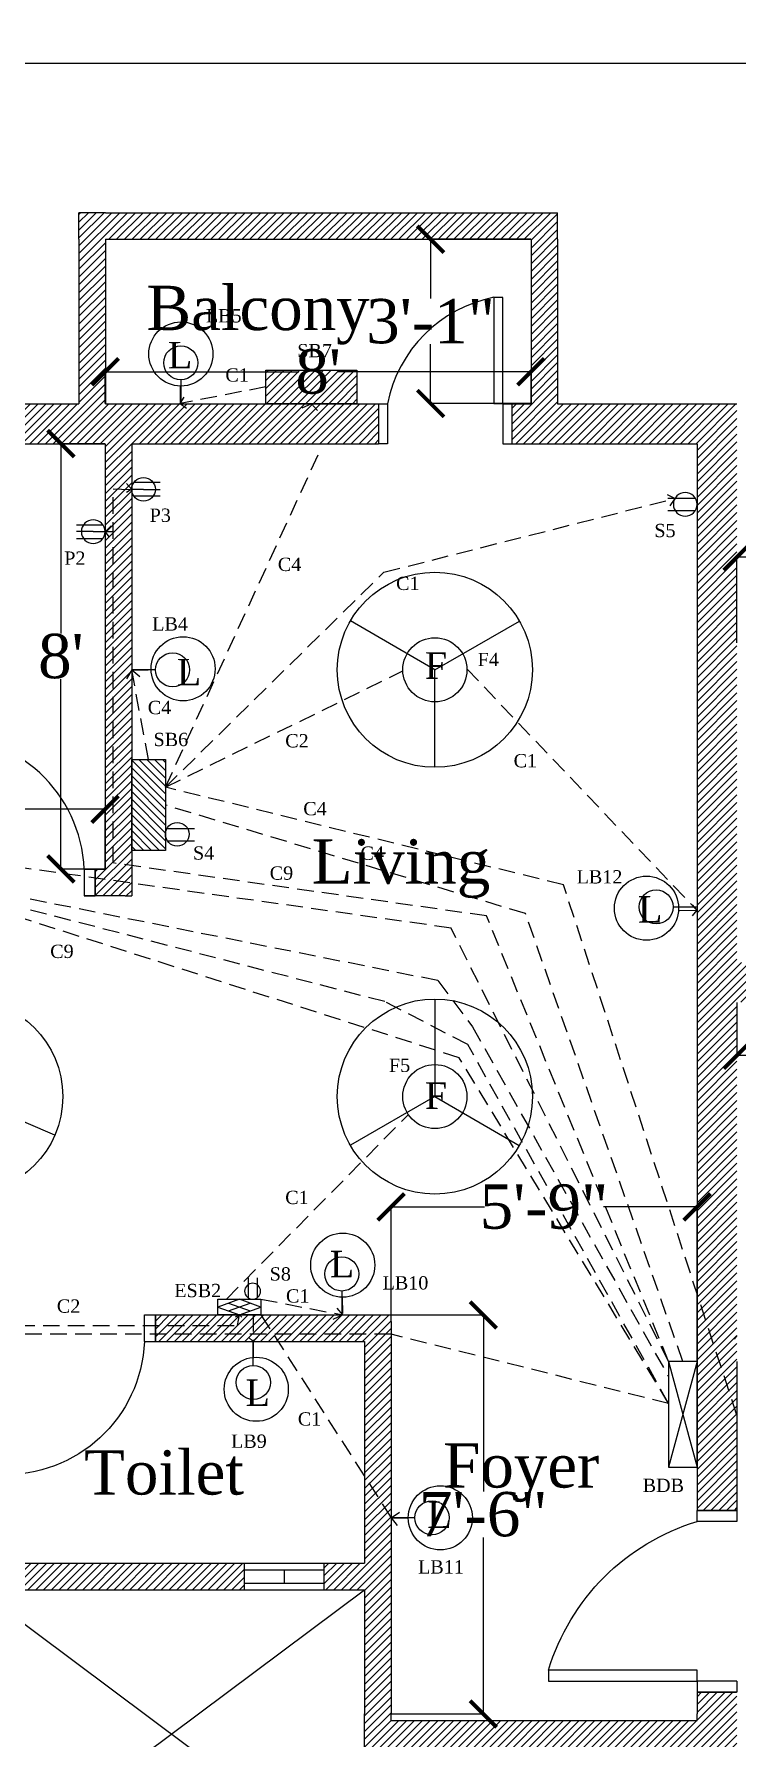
# Model space of a CAD drawing. Header units: inches. Extents: x -263 to 3557, y 209 to 1002.
# Drawn here: x 13.6 to 172.1, y 551.6 to 935.9 of the extents above; entities that cross this region are included whole.
import ezdxf

# ---------------------------------------------------------------- set-up
doc = ezdxf.new("R2010")
doc.units = ezdxf.units.IN
doc.header["$LTSCALE"] = 15
doc.header["$MEASUREMENT"] = 0
doc.linetypes.add('HIDDEN', pattern=[0.375, 0.25, -0.125])
for name, color, linetype in [('ConFit_name', 222, 'Continuous'), ('Dimensions', 18, 'Continuous'), ('Door', 84, 'Continuous'), ('EC', 20, 'HIDDEN'), ('EC_ARROW', 20, 'HIDDEN'), ('Fittings', 194, 'Continuous'), ('Fixtures', 34, 'Continuous'), ('GC', 152, 'HIDDEN'), ('GC_ARROW', 152, 'HIDDEN'), ('Hatches', 150, 'Continuous'), ('LF', 34, 'Continuous'), ('Maingate', 156, 'Continuous'), ('Text', 11, 'Continuous'), ('Window', 222, 'Continuous')]:
    doc.layers.add(name, color=color, linetype=linetype)
doc.styles.get("Standard").update_dxf_attribs({"font": 'times.ttf', "height": 10})
doc.dimstyles.get("Standard").update_dxf_attribs({"dimtxt": 6, "dimasz": 6, "dimexe": 0.18, "dimexo": 0.0625, "dimgap": 0.09, "dimtad": 0, "dimtih": 1, "dimtoh": 1, "dimzin": 0, "dimdsep": 46, "dimlunit": 4, "dimtxsty": 'Standard', "dimblk": 'ARCHTICK', "dimcen": 0.0625, "dimadec": 0, "dimazin": 0, "dimtfac": 1, "dimtofl": 0, "dimtmove": 0, "dimatfit": 3, "dimfxl": 1, "dimtolj": 1, "dimtzin": 0, "dimarcsym": 0})

# ---------------------------------------------------------------- blocks, each defined once
blk = doc.blocks.new('maindoor')
at = {"layer": 'Door'}
for p, q in [((9, 0), (0, 0)), ((0, 0), (0, -2.5)), ((9, -2.5), (9, 0)), ((0, -2.5), (9, -2.5)), ((9, -38.5), (9, -36)), ((9, -36), (42.5, -36)), ((42.5, -36), (42.5, -38.5)), ((0, -38.5), (9, -38.5)), ((0, -38.5), (0, -41)), ((0, -41), (0.08, -41)), ((9, -41), (0.08, -41)), ((9, -38.5), (9, -41)), ((42.5, -38.5), (9, -38.5))]:
    blk.add_line(p, q, dxfattribs=at)
blk.add_arc((-5.47, -50.47), 50.1, 16.7839, 73.2161, dxfattribs=at)
blk = doc.blocks.new('Maingate')
at = {"layer": 'Door'}
blk.add_blockref('maindoor', (0, 0), dxfattribs=at)
blk = doc.blocks.new('d22')
at = {"layer": 'Door'}
for p, q in [((0, -9), (0, 0)), ((2, 0), (0, 0)), ((2, -9), (2, 0)), ((28, -9), (28, 0)), ((28, 0), (30, 0)), ((30, -9), (30, 0)), ((2, -9), (0, -9)), ((2, -9), (4, -9)), ((2, -9), (2, -33)), ((4, -33), (4, -9)), ((30, -9), (28, -9)), ((2, -33), (4, -33))]:
    blk.add_line(p, q, dxfattribs=at)
blk.add_arc((-1.89, -3.11), 30.47, 281.1524, 348.8476, dxfattribs=at)
blk = doc.blocks.new('door')
at = {"layer": 'Door', "lineweight": -2}
for p, q in [((2.5, 6), (2.5, 36)), ((5, 6), (5, 36)), ((2.5, 6), (0, 6)), ((0, 0), (0, 6)), ((5, 6), (2.5, 6)), ((2.5, 6), (2.5, 0)), ((35, 6), (35, 0)), ((35, 6), (37.5, 6)), ((37.5, 6), (37.5, 0)), ((2.5, 0), (0, 0)), ((35, 0), (37.5, 0))]:
    blk.add_line(p, q, dxfattribs=at)
blk.add_arc((3.75, 4.75), 31.27, 2.2906, 92.2906, dxfattribs=at)
blk = doc.blocks.new('wi2')
at = {"layer": 'Window', "lineweight": -2}
for p, q in [((0, 6), (0, 0)), ((0, 6), (18, 6)), ((0, 4.5), (18, 4.5)), ((9, 4.5), (9, 1.5)), ((18, 6), (18, 0)), ((0, 1.5), (18, 1.5)), ((0, 0), (18, 0))]:
    blk.add_line(p, q, dxfattribs=at)
blk = doc.blocks.new('_ArchTick')
at = {"color": 0, "linetype": 'ByBlock', "const_width": 0.15}
blk.add_lwpolyline([(-0.5, -0.5), (0.5, 0.5)], dxfattribs=at)
blk = doc.blocks.new('*D46')
at = {"layer": 'Defpoints', "color": 0, "lineweight": -2}
for p in [(634.13, 929.32), (-205.87, 852.5), (634.13, 852.5)]:
    blk.add_point(p, dxfattribs=at)
at = {"layer": 'Dimensions', "color": 0, "lineweight": -2}
for p, q in [((-205.87, 852.57), (-205.87, 929.5)), ((-205.87, 929.32), (205.92, 929.32)), ((634.13, 929.32), (222.35, 929.32)), ((634.13, 852.57), (634.13, 929.5))]:
    blk.add_line(p, q, dxfattribs=at)
at = {"layer": 'Dimensions', "color": 0, "lineweight": -2, "xscale": 6, "yscale": 6, "zscale": 6, "rotation": 180}
blk.add_blockref('_ArchTick', (-205.87, 929.32), dxfattribs=at)
at = {"layer": 'Dimensions', "color": 0, "lineweight": -2, "xscale": 6, "yscale": 6, "zscale": 6}
blk.add_blockref('_ArchTick', (634.13, 929.32), dxfattribs=at)
at = {"layer": 'Dimensions', "color": 0, "lineweight": -2, "insert": (214.13, 929.32), "char_height": 10, "attachment_point": 5}
blk.add_mtext("\\A1;70'", dxfattribs=at)
blk = doc.blocks.new('*D50')
at = {"layer": 'Defpoints', "color": 0, "lineweight": -2}
for p in [(29.63, 761.06), (-63.37, 747.5), (29.63, 747.5)]:
    blk.add_point(p, dxfattribs=at)
at = {"layer": 'Dimensions', "color": 0, "lineweight": -2}
for p, q in [((-63.37, 747.57), (-63.37, 761.24)), ((-63.37, 761.06), (-30.38, 761.06)), ((29.63, 761.06), (-3.36, 761.06)), ((29.63, 747.57), (29.63, 761.24))]:
    blk.add_line(p, q, dxfattribs=at)
at = {"layer": 'Dimensions', "color": 0, "lineweight": -2, "xscale": 6, "yscale": 6, "zscale": 6, "rotation": 180}
blk.add_blockref('_ArchTick', (-63.37, 761.06), dxfattribs=at)
at = {"layer": 'Dimensions', "color": 0, "lineweight": -2, "xscale": 6, "yscale": 6, "zscale": 6}
blk.add_blockref('_ArchTick', (29.63, 761.06), dxfattribs=at)
at = {"layer": 'Dimensions', "color": 0, "lineweight": -2, "insert": (-16.87, 761.06), "char_height": 10, "attachment_point": 5}
blk.add_mtext('\\A1;7\'-9"', dxfattribs=at)
blk = doc.blocks.new('*D51')
at = {"layer": 'Defpoints', "color": 0, "lineweight": -2}
for p in [(29.63, 843.5), (19.67, 747.57), (29.63, 747.57)]:
    blk.add_point(p, dxfattribs=at)
at = {"layer": 'Dimensions', "color": 0, "lineweight": -2}
for p, q in [((29.57, 843.5), (19.49, 843.5)), ((19.67, 843.5), (19.67, 800.71)), ((19.67, 747.57), (19.67, 790.36)), ((29.57, 747.57), (19.49, 747.57))]:
    blk.add_line(p, q, dxfattribs=at)
at = {"layer": 'Dimensions', "color": 0, "lineweight": -2, "xscale": 6, "yscale": 6, "zscale": 6}
for p, rotation in [((19.67, 843.5), 90), ((19.67, 747.57), 270)]:
    blk.add_blockref('_ArchTick', p, dxfattribs=dict(at, rotation=rotation))
at = {"layer": 'Dimensions', "color": 0, "lineweight": -2, "insert": (19.67, 795.53), "char_height": 10, "attachment_point": 5}
blk.add_mtext("\\A1;8'", dxfattribs=at)
blk = doc.blocks.new('*D58')
at = {"layer": 'Defpoints', "color": 0, "lineweight": -2}
for p in [(163.13, 671.38), (94.13, 645.5), (163.13, 636.5)]:
    blk.add_point(p, dxfattribs=at)
at = {"layer": 'Dimensions', "color": 0, "lineweight": -2}
for p, q in [((94.13, 645.57), (94.13, 671.56)), ((94.13, 671.38), (115.2, 671.38)), ((163.13, 671.38), (142.06, 671.38)), ((163.13, 636.57), (163.13, 671.56))]:
    blk.add_line(p, q, dxfattribs=at)
at = {"layer": 'Dimensions', "color": 0, "lineweight": -2, "xscale": 6, "yscale": 6, "zscale": 6, "rotation": 180}
blk.add_blockref('_ArchTick', (94.13, 671.38), dxfattribs=at)
at = {"layer": 'Dimensions', "color": 0, "lineweight": -2, "xscale": 6, "yscale": 6, "zscale": 6}
blk.add_blockref('_ArchTick', (163.13, 671.38), dxfattribs=at)
at = {"layer": 'Dimensions', "color": 0, "lineweight": -2, "insert": (128.63, 671.38), "char_height": 10, "attachment_point": 5}
blk.add_mtext('\\A1;5\'-9"', dxfattribs=at)
blk = doc.blocks.new('*D61')
at = {"layer": 'Defpoints', "color": 0, "lineweight": -2}
for p in [(256.13, 817.95), (172.13, 798.5), (256.13, 798.84)]:
    blk.add_point(p, dxfattribs=at)
at = {"layer": 'Dimensions', "color": 0, "lineweight": -2}
for p, q in [((172.13, 798.57), (172.13, 818.13)), ((172.13, 817.95), (209.61, 817.95)), ((256.13, 817.95), (218.66, 817.95)), ((256.13, 798.9), (256.13, 818.13))]:
    blk.add_line(p, q, dxfattribs=at)
at = {"layer": 'Dimensions', "color": 0, "lineweight": -2, "xscale": 6, "yscale": 6, "zscale": 6, "rotation": 180}
blk.add_blockref('_ArchTick', (172.13, 817.95), dxfattribs=at)
at = {"layer": 'Dimensions', "color": 0, "lineweight": -2, "xscale": 6, "yscale": 6, "zscale": 6}
blk.add_blockref('_ArchTick', (256.13, 817.95), dxfattribs=at)
at = {"layer": 'Dimensions', "color": 0, "lineweight": -2, "insert": (214.13, 817.95), "char_height": 10, "attachment_point": 5}
blk.add_mtext("\\A1;7'", dxfattribs=at)
blk = doc.blocks.new('*D67')
at = {"layer": 'Defpoints', "color": 0, "lineweight": -2}
for p in [(125.69, 859.72), (29.69, 852.5), (125.69, 852.5)]:
    blk.add_point(p, dxfattribs=at)
at = {"layer": 'Dimensions', "color": 0, "lineweight": -2}
for p, q in [((29.69, 852.57), (29.69, 859.9)), ((29.69, 859.72), (73.34, 859.72)), ((125.69, 859.72), (82.05, 859.72)), ((125.69, 852.57), (125.69, 859.9))]:
    blk.add_line(p, q, dxfattribs=at)
at = {"layer": 'Dimensions', "color": 0, "lineweight": -2, "xscale": 6, "yscale": 6, "zscale": 6, "rotation": 180}
blk.add_blockref('_ArchTick', (29.69, 859.72), dxfattribs=at)
at = {"layer": 'Dimensions', "color": 0, "lineweight": -2, "xscale": 6, "yscale": 6, "zscale": 6}
blk.add_blockref('_ArchTick', (125.69, 859.72), dxfattribs=at)
at = {"layer": 'Dimensions', "color": 0, "lineweight": -2, "insert": (77.69, 859.72), "char_height": 10, "attachment_point": 5}
blk.add_mtext("\\A1;8'", dxfattribs=at)
blk = doc.blocks.new('*D68')
at = {"layer": 'Defpoints', "color": 0, "lineweight": -2}
for p in [(125.69, 889.6), (103.05, 852.57), (125.69, 852.57)]:
    blk.add_point(p, dxfattribs=at)
at = {"layer": 'Dimensions', "color": 0, "lineweight": -2}
for p, q in [((125.63, 889.6), (102.87, 889.6)), ((103.05, 889.6), (103.05, 876.26)), ((103.05, 852.57), (103.05, 865.91)), ((125.63, 852.57), (102.87, 852.57))]:
    blk.add_line(p, q, dxfattribs=at)
at = {"layer": 'Dimensions', "color": 0, "lineweight": -2, "xscale": 6, "yscale": 6, "zscale": 6}
for p, rotation in [((103.05, 889.6), 90), ((103.05, 852.57), 270)]:
    blk.add_blockref('_ArchTick', p, dxfattribs=dict(at, rotation=rotation))
at = {"layer": 'Dimensions', "color": 0, "lineweight": -2, "insert": (103.05, 871.08), "char_height": 10, "attachment_point": 5}
blk.add_mtext('\\A1;3\'-1"', dxfattribs=at)
blk = doc.blocks.new('*D69')
at = {"layer": 'Defpoints', "color": 0, "lineweight": -2}
for p in [(94.13, 647), (94.13, 557), (114.94, 557)]:
    blk.add_point(p, dxfattribs=at)
at = {"layer": 'Dimensions', "color": 0, "lineweight": -2}
for p, q in [((94.19, 647), (115.12, 647)), ((114.94, 647), (114.94, 607.19)), ((114.94, 557), (114.94, 596.81)), ((94.19, 557), (115.12, 557))]:
    blk.add_line(p, q, dxfattribs=at)
at = {"layer": 'Dimensions', "color": 0, "lineweight": -2, "xscale": 6, "yscale": 6, "zscale": 6}
for p, rotation in [((114.94, 647), 90), ((114.94, 557), 270)]:
    blk.add_blockref('_ArchTick', p, dxfattribs=dict(at, rotation=rotation))
at = {"layer": 'Dimensions', "color": 0, "lineweight": -2, "insert": (114.94, 602), "char_height": 10, "attachment_point": 5}
blk.add_mtext('\\A1;7\'-6"', dxfattribs=at)
blk = doc.blocks.new('*D71')
at = {"layer": 'Defpoints', "color": 0, "lineweight": -2}
for p in [(172.13, 717.5), (256.14, 717.5), (256.14, 705.57)]:
    blk.add_point(p, dxfattribs=at)
at = {"layer": 'Dimensions', "color": 0, "lineweight": -2}
for p, q in [((172.13, 717.44), (172.13, 705.39)), ((256.14, 717.44), (256.14, 705.39)), ((172.13, 705.57), (209.61, 705.57)), ((256.14, 705.57), (218.66, 705.57))]:
    blk.add_line(p, q, dxfattribs=at)
at = {"layer": 'Dimensions', "color": 0, "lineweight": -2, "xscale": 6, "yscale": 6, "zscale": 6, "rotation": 180}
blk.add_blockref('_ArchTick', (172.13, 705.57), dxfattribs=at)
at = {"layer": 'Dimensions', "color": 0, "lineweight": -2, "xscale": 6, "yscale": 6, "zscale": 6}
blk.add_blockref('_ArchTick', (256.14, 705.57), dxfattribs=at)
at = {"layer": 'Dimensions', "color": 0, "lineweight": -2, "insert": (214.13, 705.57), "char_height": 10, "attachment_point": 5}
blk.add_mtext("\\A1;7'", dxfattribs=at)
blk = doc.blocks.new('F')
at = {"layer": 'Fittings', "lineweight": -2}
for p, q in [((0, 0), (11.03, 19.03)), ((-22, 0), (0, 0)), ((0, 0), (10.98, -19.06))]:
    blk.add_line(p, q, dxfattribs=at)
blk.add_circle((0, 0), 22, dxfattribs=at)
blk = doc.blocks.new('LC')
at = {"layer": 'Fittings', "lineweight": -2}
blk.add_circle((0, 0), 3.84, dxfattribs=at)
blk = doc.blocks.new('LB')
at = {"layer": 'Fittings', "lineweight": -2}
blk.add_line((0, 5.39), (0, 0), dxfattribs=at)
blk.add_blockref('LC', (0, 9.23), dxfattribs=at)
blk = doc.blocks.new('S3')
at = {"layer": 'Fixtures', "lineweight": -2}
for p, q in [((-1.57, 3.74), (-1.57, -2.16)), ((0, 0), (0, 3.74)), ((0, 0), (0, -2.67)), ((1.54, 3.77), (1.54, -2.18))]:
    blk.add_line(p, q, dxfattribs=at)
blk.add_circle((0, 0), 2.67, dxfattribs=at)
blk = doc.blocks.new('SB')
at = {"layer": 'Fixtures', "lineweight": -2}
h = blk.add_hatch(dxfattribs=at)
h.set_pattern_fill('ANSI31', color=256, scale=10, style=0)
h.set_pattern_definition([(45, (151.571, -705.9063), (-0.8838835, 0.8838835), [])])
h.paths.add_polyline_path([(0, 0), (0, 7.61), (-20.56, 7.61), (-20.56, 0)])
blk.add_lwpolyline([(-20.56, 7.61), (0, 7.61), (0, 0), (-20.56, 0)], close=True, dxfattribs=at)
blk = doc.blocks.new('S2')
at = {"layer": 'Fixtures', "lineweight": -2}
for p, q in [((-1.32, -2.32), (-1.32, 3.91)), ((1.46, -2.24), (1.46, 3.91))]:
    blk.add_line(p, q, dxfattribs=at)
blk.add_circle((0, 0), 2.67, dxfattribs=at)
blk = doc.blocks.new('BDB')
at = {"layer": 'Fixtures', "lineweight": -2}
for p, q in [((0, 6.41), (23.83, 0)), ((0, 0), (23.83, 6.41))]:
    blk.add_line(p, q, dxfattribs=at)
blk.add_lwpolyline([(0, 6.41), (23.83, 6.41), (23.83, 0), (0, 0)], close=True, dxfattribs=at)
blk = doc.blocks.new('ESB')
at = {"layer": 'Fixtures', "lineweight": -2}
for p, q in [((-4.67, 0), (-9.55, -1.78)), ((0.21, -1.78), (-4.67, 0)), ((-9.55, -1.78), (-4.67, -3.56)), ((-7.11, -0.89), (-2.23, -2.67)), ((-7.11, -2.67), (-2.23, -0.89)), ((-4.67, -3.56), (0.21, -1.78))]:
    blk.add_line(p, q, dxfattribs=at)
blk.add_lwpolyline([(-9.55, 0), (0.21, 0), (0.21, -3.56), (-9.55, -3.56)], close=True, dxfattribs=at)
blk = doc.blocks.new('ES2')
at = {"layer": 'Fixtures', "lineweight": -2}
for p, q in [((-1, -3), (-1, 1.5)), ((1, -3), (1, 1.5))]:
    blk.add_line(p, q, dxfattribs=at)
blk.add_circle((0, 0), 1.8, dxfattribs=at)

msp = doc.modelspace()

# ---------------------------------------------------------------- hatches: boundary and pattern name
at = {"layer": 'Hatches', "lineweight": -2}
h = msp.add_hatch(dxfattribs=at)
h.set_pattern_fill('ANSI31', color=256, scale=10, style=0)
h.paths.add_polyline_path([(27.424, 747.503), (27.424, 741.503), (35.632, 741.503), (35.632, 843.503), (91.326, 843.503), (91.326, 852.503), (29.694, 852.503), (29.694, 889.602), (125.694, 889.602), (125.694, 852.503), (121.326, 852.503), (121.326, 843.503), (163.132, 843.503), (163.132, 602.903), (172.121, 602.903), (172.121, 636.503), (172.125, 717.503), (196.122, 717.503), (196.122, 726.503), (172.126, 726.503), (172.132, 852.503), (131.694, 852.503), (131.694, 895.602), (23.694, 895.602), (23.694, 852.503), (7.406, 852.503), (7.403, 843.503), (29.632, 843.503), (29.632, 747.503)])
h.paths.add_polyline_path([(402.057, 741.503), (402.057, 747.503), (398.632, 747.503), (398.632, 843.503), (420.861, 843.503), (420.858, 852.503), (404.569, 852.503), (404.569, 895.602), (296.569, 895.602), (296.569, 852.503), (256.132, 852.503), (256.138, 726.503), (232.142, 726.503), (232.142, 717.503), (256.139, 717.503), (256.143, 636.503), (256.143, 602.903), (265.132, 602.903), (265.132, 843.503), (306.938, 843.503), (306.938, 852.503), (302.569, 852.503), (302.569, 889.602), (398.569, 889.602), (398.569, 852.503), (336.938, 852.503), (336.938, 843.503), (392.632, 843.503), (392.632, 741.503)])
edge = h.paths.add_edge_path()
edge.add_arc((-51, 847.992), 4.5, 274.14112, 625.85888)
edge.add_line((-51.325, 843.503), (-63.368, 843.503))
edge.add_line((-63.368, 843.503), (-63.368, 747.503))
edge.add_line((-63.368, 747.503), (-10.076, 747.503))
edge.add_line((-10.076, 747.503), (-10.076, 741.503))
edge.add_line((-10.076, 741.503), (-63.368, 741.503))
edge.add_line((-63.368, 741.503), (-63.368, 739))
edge.add_line((-63.368, 739), (-69.368, 739))
edge.add_line((-69.368, 739), (-69.368, 843.503))
edge.add_line((-69.368, 843.503), (-126.272, 843.503))
edge.add_line((-126.272, 843.503), (-126.272, 852.503))
edge.add_line((-126.272, 852.503), (-63.287, 852.503))
edge.add_line((-63.287, 852.503), (-63.287, 889.503))
edge.add_line((-63.287, 889.503), (-159.287, 889.503))
edge.add_line((-159.287, 889.503), (-159.287, 852.503))
edge.add_line((-159.287, 852.503), (-156.272, 852.503))
edge.add_line((-156.272, 852.503), (-156.272, 843.503))
edge.add_line((-156.272, 843.503), (-196.868, 843.503))
edge.add_line((-196.868, 843.503), (-196.868, 799.441))
edge.add_line((-196.868, 799.441), (-205.868, 799.441))
edge.add_line((-205.868, 799.441), (-205.868, 852.503))
edge.add_line((-205.868, 852.503), (-165.287, 852.503))
edge.add_line((-165.287, 852.503), (-165.287, 895.503))
edge.add_line((-165.287, 895.503), (-57.287, 895.503))
edge.add_line((-57.287, 895.503), (-57.287, 852.503))
edge.add_line((-57.287, 852.503), (-37.594, 852.503))
edge.add_line((-37.594, 852.503), (-37.597, 843.503))
edge.add_line((-37.597, 843.503), (-50.675, 843.503))
edge = h.paths.add_edge_path()
edge.add_arc((480, 848.003), 4.641, 104.1361, 255.86389)
edge.add_line((478.867, 843.503), (465.861, 843.503))
edge.add_line((465.861, 843.503), (465.858, 852.503))
edge.add_line((465.858, 852.503), (478.867, 852.503))
edge = h.paths.add_edge_path()
edge.add_arc((480, 848.003), 4.641, 284.13611, 435.8639)
edge.add_line((481.133, 852.503), (485.551, 852.503))
edge.add_line((485.551, 852.503), (485.551, 895.503))
edge.add_line((485.551, 895.503), (593.551, 895.503))
edge.add_line((593.551, 895.503), (593.551, 852.503))
edge.add_line((593.551, 852.503), (634.132, 852.503))
edge.add_line((634.132, 852.503), (634.132, 799.441))
edge.add_line((634.132, 799.441), (625.132, 799.441))
edge.add_line((625.132, 799.441), (625.132, 843.503))
edge.add_line((625.132, 843.503), (584.536, 843.503))
edge.add_line((584.536, 843.503), (584.536, 852.503))
edge.add_line((584.536, 852.503), (587.551, 852.503))
edge.add_line((587.551, 852.503), (587.551, 889.503))
edge.add_line((587.551, 889.503), (491.551, 889.503))
edge.add_line((491.551, 889.503), (491.551, 852.503))
edge.add_line((491.551, 852.503), (554.536, 852.503))
edge.add_line((554.536, 852.503), (554.536, 843.503))
edge.add_line((554.536, 843.503), (497.632, 843.503))
edge.add_line((497.632, 843.503), (497.632, 739))
edge.add_line((497.632, 739), (491.632, 739))
edge.add_line((491.632, 739), (491.632, 741.503))
edge.add_line((491.632, 741.503), (439.557, 741.503))
edge.add_line((439.557, 741.503), (439.557, 747.503))
edge.add_line((439.557, 747.503), (491.632, 747.503))
edge.add_line((491.632, 747.503), (491.632, 843.503))
edge.add_line((491.632, 843.503), (481.133, 843.503))
h = msp.add_hatch(dxfattribs=at)
h.set_pattern_fill('ANSI31', color=256, scale=10, style=0)
h.paths.add_polyline_path([(-63.368, 701.5), (-69.368, 701.5), (-69.368, 699.5), (-196.868, 699.5), (-196.868, 701.003), (-196.868, 705.503), (-196.868, 754.441), (-205.868, 754.441), (-205.868, 655.003), (-196.868, 655.003), (-196.868, 693.5), (-69.368, 693.5), (-69.368, 691), (-63.368, 691)])
h.paths.add_polyline_path([(1.132, 641.003), (3.5, 641.003), (3.5, 647.003), (1.132, 647.003), (-4.868, 647.003), (-63.368, 647.003), (-63.368, 653.5), (-69.368, 653.5), (-69.368, 638), (-63.368, 638), (-63.368, 639.003), (-63.368, 641.003), (-4.868, 641.003), (-4.868, 580.5), (1.132, 580.5), (1.132, 585), (61, 585), (61, 591), (1.132, 591)])
h = msp.add_hatch(dxfattribs=at)
h.set_pattern_fill('ANSI31', color=256, scale=10, style=0)
h.paths.add_polyline_path([(1.132, 557.003), (1.132, 562.204), (-4.868, 562.204), (-4.868, 557.003), (-4.868, 555.503), (-63.368, 555.503), (-63.368, 557.003), (-63.368, 600.5), (-69.368, 600.5), (-69.368, 557.003), (-69.368, 555.503), (-196.868, 555.503), (-196.868, 557.003), (-196.868, 610.003), (-205.868, 610.003), (-205.868, 548.003), (-205.868, 495.003), (-196.868, 495.003), (-196.868, 548.003), (-196.868, 549.503), (-69.368, 549.503), (-69.368, 548.003), (-69.368, 504.507), (-63.368, 504.507), (-63.368, 548.003), (-63.368, 549.503), (-4.868, 549.503), (-4.868, 548.003), (-4.868, 542.803), (1.132, 542.803)])
h.paths.add_polyline_path([(172.132, 557.003), (172.132, 561.903), (163.132, 561.903), (163.132, 557.003), (163.132, 555.503), (94.132, 555.503), (94.132, 557.003), (94.132, 645.503), (94.132, 647.003), (85.132, 647.003), (41, 647.003), (41, 641.003), (85.132, 641.003), (88.132, 641.003), (88.132, 591), (79, 591), (79, 585), (88.132, 585), (88.132, 557.003), (88.132, 548.003), (88.132, 520.007), (79, 520.007), (79, 514.007), (88.132, 514.007), (88.132, 464.003), (85.132, 464.003), (41, 464.003), (41, 458.003), (85.132, 458.003), (94.132, 458.003), (94.132, 459.503), (94.132, 548.003), (94.132, 549.503), (163.132, 549.503), (163.132, 548.003), (163.132, 543.103), (172.132, 543.103), (172.132, 548.003)])
h.paths.add_polyline_path([(340.132, 557.003), (340.132, 585), (349.264, 585), (349.264, 591), (340.132, 591), (340.132, 641.003), (343.132, 641.003), (387.264, 641.003), (387.264, 647.003), (343.132, 647.003), (334.132, 647.003), (334.132, 645.503), (334.132, 557.003), (334.132, 555.503), (265.132, 555.503), (265.132, 557.003), (265.132, 561.903), (256.132, 561.903), (256.132, 557.003), (256.132, 548.003), (256.132, 543.103), (265.132, 543.103), (265.132, 548.003), (265.132, 549.503), (334.132, 549.503), (334.132, 548.003), (334.132, 459.503), (334.132, 458.003), (343.132, 458.003), (387.264, 458.003), (387.264, 464.003), (343.132, 464.003), (340.132, 464.003), (340.132, 514.007), (349.264, 514.007), (349.264, 520.007), (340.132, 520.007), (340.132, 548.003)])
h.paths.add_polyline_path([(634.132, 557.003), (634.132, 610.003), (625.132, 610.003), (625.132, 557.003), (625.132, 555.503), (497.632, 555.503), (497.632, 557.003), (497.632, 600.5), (491.632, 600.5), (491.632, 557.003), (491.632, 555.503), (433.132, 555.503), (433.132, 557.003), (433.132, 562.204), (427.132, 562.204), (427.132, 548.003), (427.132, 542.803), (433.132, 542.803), (433.132, 548.003), (433.132, 549.503), (491.632, 549.503), (491.632, 548.003), (491.632, 504.507), (497.632, 504.507), (497.632, 548.003), (497.632, 549.503), (625.132, 549.503), (625.132, 548.003), (625.132, 495.003), (634.132, 495.003)])

# ---------------------------------------------------------------- linework, layer by layer
at = {"lineweight": -2}
for p, q in [((23.694, 889.602), (23.694, 895.602)), ((29.694, 895.602), (23.694, 895.602)), ((125.694, 895.602), (131.694, 895.602)), ((131.694, 889.602), (131.694, 895.602)), ((23.694, 889.602), (23.694, 852.503)), ((29.694, 889.602), (29.694, 852.503)), ((125.694, 889.602), (125.694, 852.503)), ((131.694, 889.602), (131.694, 852.503)), ((91.326, 852.503), (91.326, 843.503)), ((121.326, 852.503), (121.326, 843.503)), ((27.424, 741.503), (27.424, 747.503)), ((34.132, 741.503), (27.424, 741.503)), ((34.132, 741.503), (35.632, 741.503)), ((41, 647.003), (41, 641.003)), ((85.132, 647.003), (94.132, 647.003)), ((94.132, 645.503), (94.132, 647.003)), ((41, 641.003), (85.132, 641.003)), ((1.132, 591), (88.132, 591)), ((1.132, 585), (88.132, 585)), ((1.132, 585), (88.132, 520.007)), ((1.132, 520.007), (88.132, 585)), ((88.132, 548.003), (88.132, 557.003)), ((94.132, 555.503), (94.132, 557.003)), ((163.132, 555.503), (163.132, 557.003))]:
    msp.add_line(p, q, dxfattribs=at)
for p, q in [((29.694, 895.602), (125.694, 895.602)), ((29.694, 889.602), (125.694, 889.602)), ((-57.287, 852.503), (23.694, 852.503)), ((29.694, 852.503), (91.326, 852.503)), ((121.326, 852.503), (125.694, 852.503)), ((131.694, 852.503), (172.132, 852.503)), ((-63.368, 843.503), (29.632, 843.503)), ((29.632, 843.503), (29.632, 747.503)), ((35.632, 843.503), (91.326, 843.503)), ((35.632, 843.503), (35.632, 741.503)), ((121.326, 843.503), (163.132, 843.503)), ((163.132, 843.503), (163.132, 636.503)), ((27.424, 747.503), (29.632, 747.503)), ((41, 647.003), (85.132, 647.003)), ((94.132, 645.503), (94.132, 557.003)), ((85.132, 641.003), (88.132, 641.003)), ((88.132, 641.003), (88.132, 591)), ((163.132, 636.503), (163.132, 602.903)), ((172.121, 636.503), (172.121, 602.903)), ((172.121, 602.903), (163.132, 602.903)), ((172.121, 602.903), (163.132, 602.903)), ((163.132, 602.903), (172.121, 602.903)), ((88.132, 585), (88.132, 557.003)), ((94.132, 587.003), (94.132, 587.003)), ((94.132, 587.003), (94.132, 587.003)), ((163.132, 562.003), (163.132, 562.003)), ((172.132, 561.903), (163.132, 561.903)), ((163.132, 561.903), (163.132, 557.003)), ((94.132, 555.503), (163.132, 555.503))]:
    msp.add_line(p, q)
at = {"layer": 'EC', "lineweight": -2}
for p, q in [((57, 650.56), (98.033, 692.21)), ((64.796, 650.56), (83.214, 647.003)), ((83.109, 651.073), (83.214, 647.003)), ((59.529, 644.634), (59.913, 647.003)), ((-40.615, 644.634), (59.529, 644.634)), ((94.132, 601.253), (98.077, 601.253))]:
    msp.add_line(p, q, dxfattribs=at)
at = {"layer": 'EC_ARROW', "lineweight": -2}
for p, q in [((59.913, 647.003), (59, 646.5)), ((59.913, 647.003), (60.5, 646.5)), ((63.066, 647.003), (63.066, 641.003)), ((64.796, 647.003), (94.132, 601.253)), ((83.214, 647.003), (81, 646)), ((83.214, 647.003), (82, 648.5)), ((63.066, 641.003), (62, 642)), ((63.066, 641.003), (64, 642)), ((63.066, 641.003), (63.004, 637.262)), ((94.132, 601.253), (96, 602.5)), ((94.132, 601.253), (95.477, 599.483))]:
    msp.add_line(p, q, dxfattribs=at)
at = {"layer": 'Fixtures', "lineweight": -2}
for centre in [(46.729, 863.729), (47.229, 792.729), (104.009, 792.503), (151.729, 738.729), (104.009, 696.25), (83.229, 658.229), (63.729, 630.229), (105.229, 601.229)]:
    msp.add_circle(centre, 7.229, dxfattribs=at)
at = {"layer": 'GC', "lineweight": -2}
for p, q in [((46.551, 856.64), (46.551, 852.542)), ((43.24, 766.019), (77.962, 841.612)), ((31.433, 748.933), (31.433, 833.338)), ((31.433, 833.338), (35.632, 833.174)), ((92.5, 814.5), (158.144, 831.141)), ((31.433, 823.655), (29.632, 823.652)), ((43.24, 766.019), (92.5, 814.5)), ((39.436, 772.28), (35.632, 792.503)), ((35.632, 792.503), (39.67, 792.503)), ((43.24, 766.019), (96.8, 792.275)), ((111.222, 792.706), (163.085, 738.265)), ((133, 744), (43.24, 766.019)), ((124.446, 737.5), (43.24, 761.999)), ((107.652, 734.239), (-13.661, 751.307)), ((104.658, 722.412), (-11.478, 745.6)), ((115.66, 736.983), (31.433, 748.933)), ((92.686, 717.656), (-11.682, 744.665)), ((109.5, 705), (-9.5, 743)), ((172.122, 624.352), (133, 744)), ((159.184, 738.245), (163.085, 738.265)), ((156.726, 636.503), (107.652, 734.239)), ((156.726, 636.503), (115.66, 736.983)), ((159.929, 636.503), (124.446, 737.5)), ((104.658, 722.412), (112.5, 712)), ((111.403, 707.994), (92.686, 717.656)), ((112.5, 712), (156.726, 633)), ((156.726, 627.017), (111.403, 707.994)), ((156.726, 627.017), (109.5, 705)), ((94.132, 642.648), (-69.515, 642.648)), ((156.726, 627.017), (94.132, 642.648)), ((172.122, 642.34), (171.5, 641.5))]:
    msp.add_line(p, q, dxfattribs=at)
at = {"layer": 'GC_ARROW', "lineweight": -2}
for p, q in [((65.883, 856.307), (46.551, 852.542)), ((46.551, 852.542), (47.5, 854)), ((46.551, 852.542), (48, 851.5)), ((76.163, 852.503), (74, 851.5)), ((76.163, 852.503), (77.5, 851)), ((35.632, 833.174), (34.5, 834.5)), ((35.632, 833.218), (34.5, 832.5)), ((158.144, 831.141), (156.5, 832)), ((158.144, 831.141), (157, 829.5)), ((29.632, 823.652), (31, 825)), ((29.632, 823.652), (30.5, 822.5)), ((35.632, 792.503), (34.5, 790.5)), ((35.632, 792.503), (37.5, 791)), ((162, 739.5), (163.085, 738.265)), ((163.085, 738.265), (162, 737)), ((74.005, 648.782), (74.005, 648.782))]:
    msp.add_line(p, q, dxfattribs=at)
at = {"layer": 'Maingate', "lineweight": -2}
msp.add_line((34.132, 741.503), (24.924, 741.503), dxfattribs=at)

# ---------------------------------------------------------------- block references
at = {"layer": 'Door', "rotation": 180}
msp.add_blockref('d22', (121.326, 843.503), dxfattribs=at)
at = {"layer": 'Door', "lineweight": -2}
msp.add_blockref('door', (-10.076, 741.503), dxfattribs=at)
at = {"layer": 'Door', "lineweight": -2, "xscale": -1, "rotation": 180}
msp.add_blockref('door', (3.5, 647.003), dxfattribs=at)
at = {"layer": 'Door', "xscale": -1}
msp.add_blockref('Maingate', (172.132, 602.903), dxfattribs=at)
at = {"layer": 'Fittings', "lineweight": -2}
for p in [(46.705, 852.503), (83.012, 647.003)]:
    msp.add_blockref('LB', p, dxfattribs=at)
for name, p, rotation in [('F', (104.009, 792.503), 90), ('LB', (35.632, 792.503), 270), ('LB', (163.132, 739.01), 90), ('F', (-1.903, 696.25), 156.6108921083922), ('F', (104.009, 696.25), 269.9999999999999), ('LB', (63.066, 641.003), 180), ('LB', (94.132, 601.253), 269.9999999999997)]:
    msp.add_blockref(name, p, dxfattribs=dict(at, rotation=rotation))
at = {"layer": 'Fixtures', "lineweight": -2}
for name, p in [('SB', (86.444, 852.503)), ('ESB', (64.583, 650.56))]:
    msp.add_blockref(name, p, dxfattribs=at)
at = {"layer": 'Fixtures', "lineweight": -2, "rotation": 270}
for name, p in [('S3', (38.302, 833.196)), ('SB', (35.632, 751.718)), ('S2', (45.91, 755.406))]:
    msp.add_blockref(name, p, dxfattribs=at)
at = {"layer": 'Fixtures', "lineweight": -2, "xscale": -1}
for name, p, rotation in [('S2', (160.464, 829.821), 90), ('S3', (26.962, 823.656), 90), ('ES2', (62.912, 652.345), 180), ('BDB', (163.132, 636.503), 90)]:
    msp.add_blockref(name, p, dxfattribs=dict(at, rotation=rotation))
at = {"layer": 'Window', "lineweight": -2}
msp.add_blockref('wi2', (61, 585), dxfattribs=at)

# ---------------------------------------------------------------- texts
at = {"layer": 'ConFit_name', "lineweight": -2, "char_height": 3, "width": 10, "attachment_point": 1}
for s, insert in [('{\\C7;LB5}', (52.374, 873.847)), ('{\\C7;SB7}', (72.982, 865.984)), ('{\\C7;P3}', (39.684, 828.866)), ('{\\C7;S5}', (153.502, 825.42)), ('{\\C7;P2}', (20.426, 819.185)), ('{\\C7;LB4}', (40.261, 804.344)), ('{\\C7;F4}', (113.656, 796.323)), ('{\\C7;SB6}', (40.564, 778.291)), ('{\\C7;S4}', (49.459, 752.682)), ('{\\C7;LB12}', (135.973, 747.308)), ('{\\C7;F5}', (93.658, 704.803)), ('{\\C7;S8}', (66.755, 657.744)), ('{\\C7;ESB2}', (45.242, 654.005)), ('{\\C7;LB10}', (92.215, 655.729)), ('{\\C7;LB9}', (58.035, 620.024)), ('{\\C7;BDB}', (150.87, 610.057)), ('{\\C7;LB11}', (100.214, 591.667))]:
    msp.add_mtext(s, dxfattribs=dict(at, insert=insert))
at = {"layer": 'EC', "lineweight": -2, "char_height": 3, "width": 9.5, "attachment_point": 1}
for s, insert in [('C1', (70.263, 674.998)), ('C2', (18.763, 650.498)), ('C1', (73.111, 625.038))]:
    msp.add_mtext(s, dxfattribs=dict(at, insert=insert))
at = {"layer": 'EC', "lineweight": -2, "insert": (75.719, 652.783), "char_height": 3, "width": 9.5, "attachment_point": 3, "rotation": 359.99432}
msp.add_mtext('C1', dxfattribs=at)
at = {"layer": 'GC', "lineweight": -2, "char_height": 3, "width": 9, "attachment_point": 1}
for s, insert in [('C1', (56.763, 860.498)), ('C4', (68.592, 817.783)), ('C1', (95.263, 813.501)), ('C4', (39.263, 785.498)), ('C2', (70.263, 777.998)), ('C1', (121.763, 773.498)), ('C4', (74.332, 762.686)), ('C4', (87.232, 752.65)), ('C9', (66.764, 748.154)), ('C9', (17.263, 730.501))]:
    msp.add_mtext(s, dxfattribs=dict(at, insert=insert))
at = {"layer": 'LF', "lineweight": -2, "char_height": 6, "width": 21.5, "attachment_point": 1}
for s, insert in [('L', (43.786, 866.461)), ('F', (101.741, 796.457)), ('L', (45.786, 794.961)), ('L', (149.786, 741.461)), ('F', (101.741, 699.457)), ('L', (80.286, 661.461)), ('L', (61.286, 632.461)), ('L', (102.286, 604.961))]:
    msp.add_mtext(s, dxfattribs=dict(at, insert=insert))
at = {"layer": 'Text', "lineweight": -2, "char_height": 10, "attachment_point": 1}
for s, insert, width in [('Balcony', (38.975, 879.122), 53.5), ('Living', (76.226, 754.286), 68.5), ('Toilet', (24.883, 616.484), 36), ('Foyer', (105.872, 618.061), 48)]:
    msp.add_mtext(s, dxfattribs=dict(at, insert=insert, width=width))

# ---------------------------------------------------------------- dimensions: what is measured, and where the dimension line sits
at = {"layer": 'Dimensions', "lineweight": -2}
for base, p1, p2, picture, middle in [((634.132, 929.321), (-205.868, 852.503), (634.132, 852.503), '*D46', (214.132, 929.321)), ((125.694, 859.725), (29.694, 852.503), (125.694, 852.503), '*D67', (77.694, 859.725)), ((256.135, 817.947), (172.129, 798.503), (256.135, 798.839), '*D61', (214.132, 817.947)), ((256.139, 705.566), (172.125, 717.503), (256.139, 717.503), '*D71', (214.132, 705.566)), ((163.132, 671.376), (94.132, 645.503), (163.132, 636.503), '*D58', (128.632, 671.376))]:
    dim = msp.add_linear_dim(base=base, p1=p1, p2=p2, dimstyle='Standard', dxfattribs=at)
    dim.commit()
    dim.dimension.update_dxf_attribs({"geometry": picture, "text_midpoint": middle})
for base, p1, p2, picture, middle in [((103.047, 852.566), (125.694, 889.602), (125.694, 852.566), '*D68', (103.047, 871.084)), ((19.675, 747.566), (29.632, 843.503), (29.632, 747.566), '*D51', (19.675, 795.535)), ((114.941, 557.003), (94.132, 647.003), (94.132, 557.003), '*D69', (114.941, 602.003))]:
    dim = msp.add_linear_dim(base=base, p1=p1, p2=p2, angle=90, dimstyle='Standard', dxfattribs=at)
    dim.commit()
    dim.dimension.update_dxf_attribs({"geometry": picture, "text_midpoint": middle})
dim = msp.add_linear_dim(base=(29.632, 761.063), p1=(-63.368, 747.503), p2=(29.632, 747.503), dimstyle='Standard', dxfattribs=at)
dim.commit()
dim.dimension.update_dxf_attribs({"geometry": '*D50', "text_midpoint": (-16.868, 761.063), "dimtype": 160})

doc.saveas('drawing.dxf')
